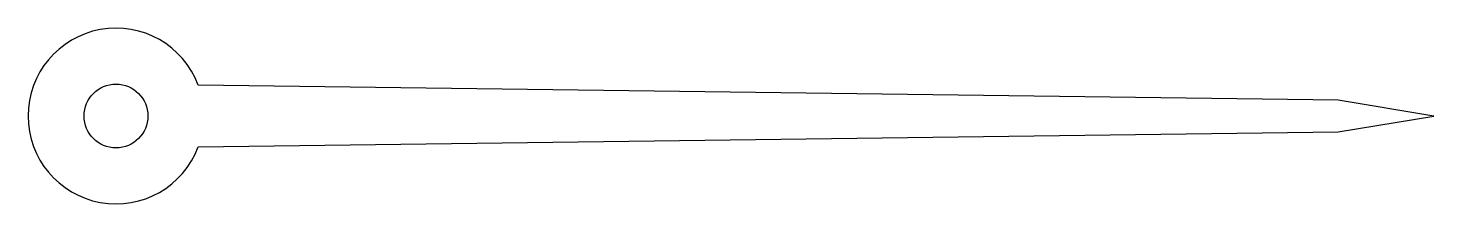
# Model space of a CAD drawing. Header units: millimetres. Extents: x -11 to 165, y -11 to 11.
import ezdxf

# ---------------------------------------------------------------- set-up
doc = ezdxf.new("R2010")
doc.units = ezdxf.units.MM

msp = doc.modelspace()

# ---------------------------------------------------------------- linework, layer by layer
for p, q in [((153, 2), (10.3, 3.87)), ((165, 0), (153, 2)), ((153, -2), (165, 0)), ((10.3, -3.87), (153, -2))]:
    msp.add_line(p, q)
msp.add_circle((0, 0), 4)
msp.add_arc((0, 0), 11, 20.5729, 339.4271)

doc.saveas('drawing.dxf')
